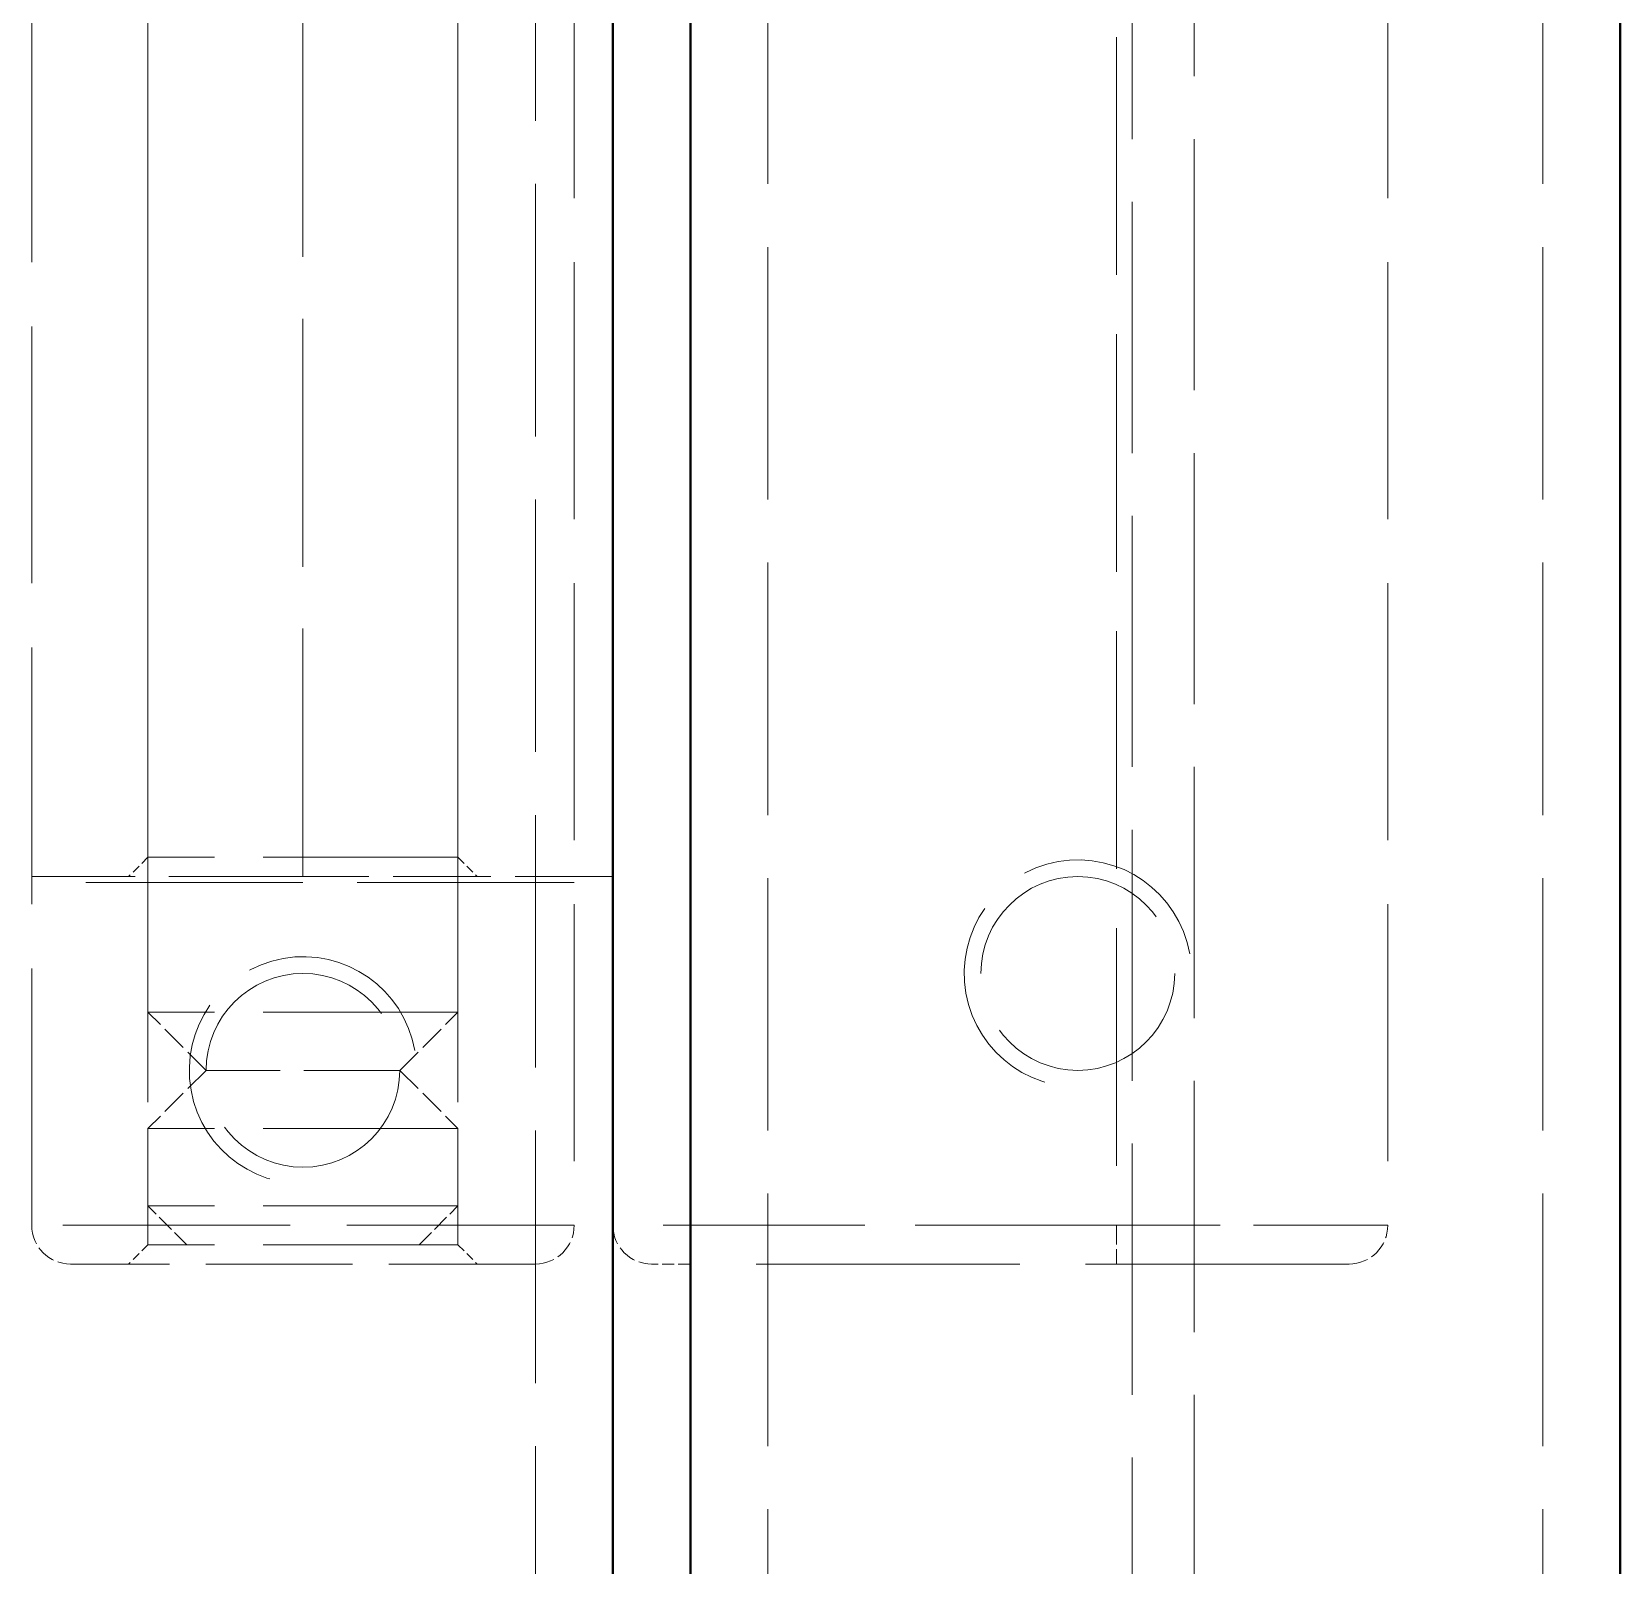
# Model space of a CAD drawing. Header units: millimetres. Extents: x 0 to 2523, y 0 to 1782.
# Drawn here: x 489.71 to 530.71, y 558.29 to 597.88 of the extents above; entities that cross this region are included whole.
import ezdxf

# ---------------------------------------------------------------- set-up
doc = ezdxf.new("R2010")
doc.units = ezdxf.units.MM
doc.header["$LTSCALE"] = 3
doc.linetypes.add('DASHED', pattern=[0.2067, 0.1654, -0.0413])
for name, color, linetype, lineweight in [('가려진 것(ISO)', 2, 'DASHED', 18), ('가려진 좁은 것(ISO)', 2, 'DASHED', 18), ('가시적인 것(ISO)', 3, 'Continuous', 40)]:
    doc.layers.add(name, color=color, linetype=linetype, lineweight=lineweight)

msp = doc.modelspace()

# ---------------------------------------------------------------- linework, layer by layer
at = {"layer": '가려진 것(ISO)', "ltscale": 13.134298}
for p, q in [((502.7116, 1164.0669), (502.7116, 488.0669)), ((508.7116, 488.0669), (508.7116, 1164.0669)), ((528.7116, 488.0669), (528.7116, 1164.0669))]:
    msp.add_line(p, q, dxfattribs=at)
at = {"layer": '가려진 것(ISO)', "ltscale": 13.068692}
for p, q in [((518.1116, 514.0669), (518.1116, 1138.0669)), ((519.7116, 1138.0669), (519.7116, 514.0669))]:
    msp.add_line(p, q, dxfattribs=at)
at = {"layer": '가려진 것(ISO)', "ltscale": 13.3619}
for p, q in [((489.7116, 567.0669), (489.7116, 625.0669)), ((503.7116, 625.0669), (503.7116, 567.0669)), ((524.7116, 625.0669), (524.7116, 567.0669))]:
    msp.add_line(p, q, dxfattribs=at)
at = {"layer": '가려진 것(ISO)', "ltscale": 13.97624}
for p, q in [((492.7116, 572.5669), (492.7116, 624.5669)), ((500.7116, 572.5669), (500.7116, 624.5669))]:
    msp.add_line(p, q, dxfattribs=at)
at = {"layer": '가려진 것(ISO)', "ltscale": 12.578616}
for p, q in [((492.7116, 576.5669), (492.7116, 615.5669)), ((500.7116, 576.5669), (500.7116, 615.5669))]:
    msp.add_line(p, q, dxfattribs=at)
at = {"layer": '가려진 것(ISO)', "ltscale": 0.448841}
for p, q in [((492.7116, 576.5669), (492.2116, 576.0669)), ((500.7116, 576.5669), (501.2116, 576.0669)), ((492.7116, 566.5669), (492.2116, 566.0669)), ((500.7116, 566.5669), (501.2116, 566.0669))]:
    msp.add_line(p, q, dxfattribs=at)
at = {"layer": '가려진 것(ISO)', "ltscale": 10.132536}
for p, q in [((500.7116, 576.5669), (492.7116, 576.5669)), ((500.7116, 572.5669), (492.7116, 572.5669)), ((500.7116, 569.5669), (492.7116, 569.5669)), ((500.7116, 567.5669), (492.7116, 567.5669)), ((500.7116, 566.5669), (492.7116, 566.5669))]:
    msp.add_line(p, q, dxfattribs=at)
at = {"layer": '가려진 것(ISO)', "ltscale": 6.980978}
msp.add_line((496.7116, 576.0669), (489.7116, 576.0669), dxfattribs=at)
at = {"layer": '가려진 것(ISO)', "ltscale": 5.079091}
msp.add_line((504.7116, 576.0669), (496.7116, 576.0669), dxfattribs=at)
at = {"layer": '가려진 것(ISO)', "ltscale": 11.288502}
msp.add_line((503.7116, 575.9169), (489.7116, 575.9169), dxfattribs=at)
at = {"layer": '가려진 것(ISO)', "ltscale": 5.936204}
for p, q in [((492.7116, 566.5669), (492.7116, 575.9169)), ((500.7116, 566.5669), (500.7116, 575.9169))]:
    msp.add_line(p, q, dxfattribs=at)
at = {"layer": '가려진 것(ISO)', "ltscale": 1.346724}
for p, q in [((494.2116, 571.0669), (492.7116, 572.5669)), ((499.2116, 571.0669), (500.7116, 572.5669)), ((494.2116, 571.0669), (492.7116, 569.5669)), ((499.2116, 571.0669), (500.7116, 569.5669))]:
    msp.add_line(p, q, dxfattribs=at)
at = {"layer": '가려진 것(ISO)', "ltscale": 4.986384}
msp.add_line((499.2116, 571.0669), (494.2116, 571.0669), dxfattribs=at)
at = {"layer": '가려진 것(ISO)', "ltscale": 1.269698}
for p, q in [((492.7116, 567.5669), (492.7116, 569.5669)), ((500.7116, 567.5669), (500.7116, 569.5669))]:
    msp.add_line(p, q, dxfattribs=at)
at = {"layer": '가려진 것(ISO)', "ltscale": 0.897783}
for p, q in [((493.7116, 566.5669), (492.7116, 567.5669)), ((499.7116, 566.5669), (500.7116, 567.5669))]:
    msp.add_line(p, q, dxfattribs=at)
at = {"layer": '가려진 것(ISO)', "ltscale": 7.618686}
msp.add_line((502.7116, 566.0669), (490.7116, 566.0669), dxfattribs=at)
at = {"layer": '가려진 것(ISO)', "ltscale": 0.634799}
msp.add_line((506.7116, 566.0669), (505.7116, 566.0669), dxfattribs=at)
at = {"layer": '가려진 것(ISO)', "ltscale": 13.707466}
msp.add_line((523.7116, 566.0669), (506.7116, 566.0669), dxfattribs=at)
at = {"layer": '가려진 것(ISO)', "ltscale": 12.665669}
for centre in [(516.7116, 573.5669), (496.7116, 571.0669)]:
    msp.add_circle(centre, 2.5, dxfattribs=at)
at = {"layer": '가려진 것(ISO)', "ltscale": 11.144523}
for centre in [(516.7116, 573.5669), (496.7116, 571.0669)]:
    msp.add_arc(centre, 2.933, 10, 280, dxfattribs=at)
at = {"layer": '가려진 것(ISO)', "ltscale": 0.997197}
for centre, start, end in [((490.7116, 567.0669), 180, 270), ((502.7116, 567.0669), 270, 0), ((505.7116, 567.0669), 180, 270), ((523.7116, 567.0669), 270, 0)]:
    msp.add_arc(centre, 1, start, end, dxfattribs=at)
at = {"layer": '가려진 좁은 것(ISO)', "ltscale": 12.901145}
msp.add_line((496.7116, 576.0669), (496.7116, 616.0669), dxfattribs=at)
at = {"layer": '가려진 좁은 것(ISO)', "ltscale": 12.363597}
msp.add_line((517.7116, 613.0669), (517.7116, 567.0669), dxfattribs=at)
at = {"layer": '가려진 좁은 것(ISO)', "ltscale": 11.821292}
msp.add_line((503.7116, 567.0669), (489.7116, 567.0669), dxfattribs=at)
at = {"layer": '가려진 좁은 것(ISO)', "ltscale": 10.482181}
msp.add_line((517.7116, 567.0669), (504.7116, 567.0669), dxfattribs=at)
at = {"layer": '가려진 좁은 것(ISO)', "ltscale": 0.997197}
msp.add_line((517.7116, 567.0669), (517.7116, 566.0669), dxfattribs=at)
at = {"layer": '가려진 좁은 것(ISO)', "ltscale": 6.980978}
msp.add_line((524.7116, 567.0669), (517.7116, 567.0669), dxfattribs=at)
at = {"layer": '가시적인 것(ISO)'}
for p, q in [((504.7116, 1166.0669), (504.7116, 486.0669)), ((506.7116, 486.0669), (506.7116, 1166.0669)), ((530.7116, 486.0669), (530.7116, 1166.0669))]:
    msp.add_line(p, q, dxfattribs=at)

doc.saveas('drawing.dxf')
